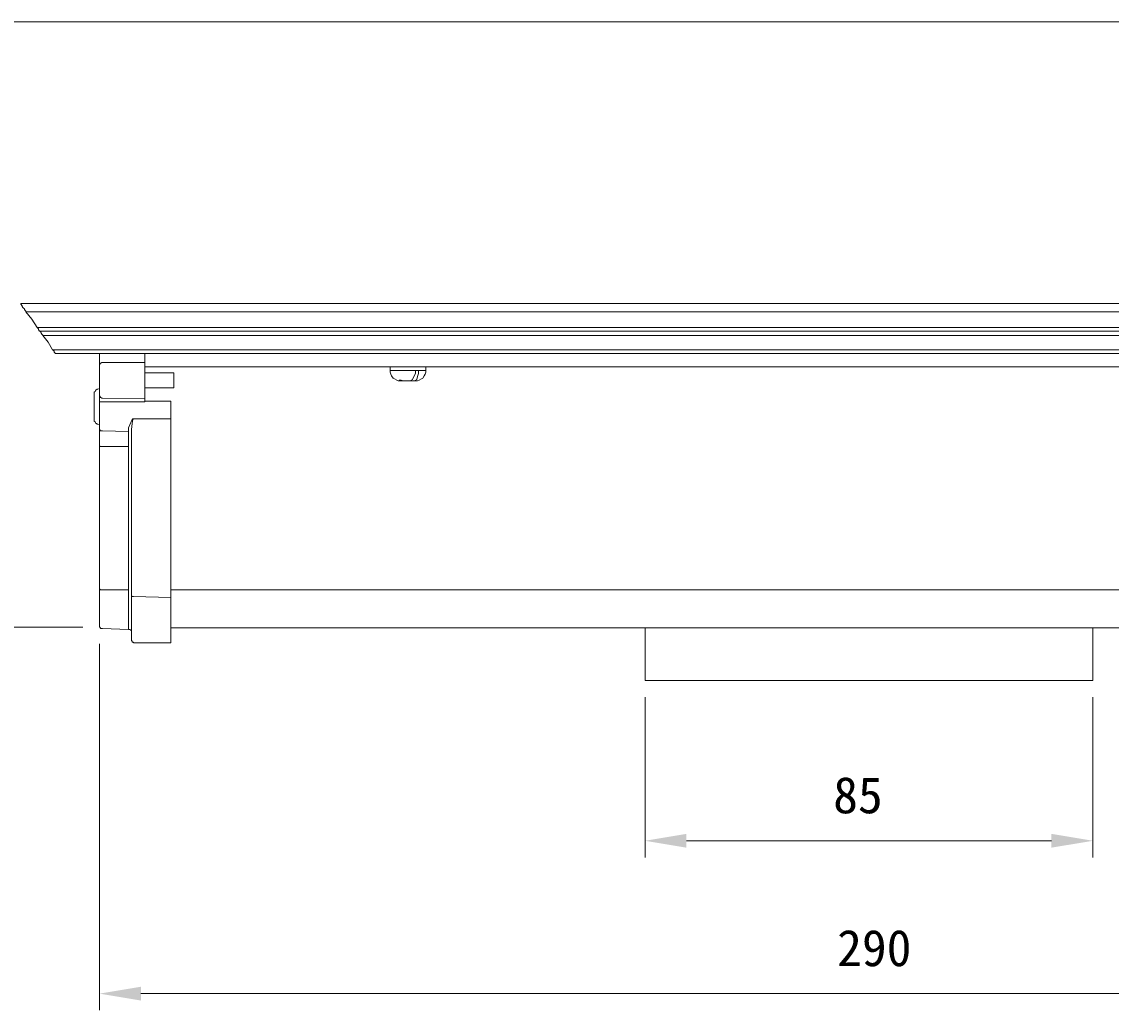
# Model space of a CAD drawing. Units: millimetres on the paper. Extents: x -142 to 142, y -95 to 95.
# Drawn here: x -39 to 26.8, y -19.1 to 40.6 of the extents above; entities that cross this region are included whole.
import ezdxf
from ezdxf.enums import TextEntityAlignment as Align

# ---------------------------------------------------------------- set-up
doc = ezdxf.new("R2010")
doc.units = ezdxf.units.MM
doc.layers.add('0-0_0', color=7, linetype='Continuous')
doc.layers.add('0-4_AM_5', color=7, linetype='Continuous', lineweight=18)
doc.layers.add('0-6_レイヤー_1', color=7, linetype='Continuous', lineweight=18)
doc.styles.add('ＭＳ ゴシック', font='')
doc.styles.get('ＭＳ ゴシック').set_extended_font_data('MS Gothic')

# ---------------------------------------------------------------- blocks, each defined once
blk = doc.blocks.new('U41')
at = {"layer": '0-4_AM_5', "style": 'ＭＳ ゴシック'}
blk.add_text('290', height=2.199, dxfattribs=at).set_placement((241.602, 138.99), align=Align.BOTTOM_LEFT)
blk = doc.blocks.new('U43')
at = {"layer": '0-4_AM_5', "style": 'ＭＳ ゴシック'}
blk.add_text('85', height=2.199, dxfattribs=at).set_placement((241.362, 148.221), align=Align.BOTTOM_LEFT)

msp = doc.modelspace()

# ---------------------------------------------------------------- linework, layer by layer
at = {"layer": '0-4_AM_5', "color": 3}
for p, q in [((-35.342, 4.008), (-57.017, 4.008)), ((-34.342, 3.008), (-34.342, -19.124)), ((-1.378, -0.222), (-1.378, -9.893)), ((25.672, -0.222), (25.672, -9.893)), ((23.172, -8.893), (1.122, -8.893)), ((56.747, -18.124), (-31.842, -18.124))]:
    msp.add_line(p, q, dxfattribs=at)
at = {"layer": '0-4_AM_5'}
for points in [[(1.122, -8.476), (1.122, -9.309), (-1.378, -8.893)], [(23.172, -8.476), (23.172, -9.309), (25.672, -8.893)], [(-31.842, -17.708), (-31.842, -18.541), (-34.342, -18.124)]]:
    msp.add_solid(points, dxfattribs=at)
at = {"layer": '0-6_レイヤー_1'}
for p, q in [((66.701, 23.048), (-38.788, 23.048)), ((66.701, 21.611), (-37.755, 21.611)), ((-36.992, 20.533), (66.701, 20.533)), ((-31.603, 20.533), (-31.603, 20.174)), ((-31.603, 19.995), (-34.162, 19.995)), ((-31.603, 19.905), (-31.603, 20.04)), ((54.307, 19.725), (-31.603, 19.725)), ((-29.852, 19.366), (-31.603, 19.366)), ((-16.783, 19.725), (-16.783, 19.5)), ((-14.628, 19.5), (-14.628, 19.725)), ((-31.603, 18.468), (-29.852, 18.468)), ((-16.244, 18.917), (-16.155, 18.872)), ((-16.109, 18.917), (-16.244, 18.917)), ((-16.155, 18.872), (-15.974, 18.872)), ((-15.616, 18.872), (-15.481, 18.872)), ((-15.346, 18.872), (-15.481, 18.872)), ((-31.603, 17.795), (-34.162, 17.839)), ((-31.603, 17.615), (-34.162, 17.615)), ((-30.031, 17.659), (-31.603, 17.659)), ((-30.031, 16.581), (-32.277, 16.581)), ((-30.031, 16.627), (-30.031, 16.581)), ((-34.162, 6.252), (-32.591, 6.252)), ((54.307, 6.252), (-30.031, 6.252)), ((-30.031, 5.802), (-32.277, 5.849)), ((54.307, 3.961), (-30.031, 3.961)), ((-34.162, 3.917), (-32.591, 3.872)), ((-30.031, 3.064), (-32.277, 3.064))]:
    msp.add_line(p, q, dxfattribs=at)
for points in [[(66.701, 40.563), (-51.048, 40.563), (-51.003, 40.518), (-50.913, 40.383), (-50.779, 40.204), (-50.599, 39.934), (-50.329, 39.574), (-50.015, 39.126), (-49.656, 38.631), (-49.296, 38.047), (-48.848, 37.419), (-48.354, 36.745)], [(66.701, 23.542), (-39.102, 23.542), (-39.102, 23.498), (-39.057, 23.498), (-39.057, 23.452), (-39.013, 23.408), (-39.013, 23.363), (-38.968, 23.318)], [(-38.968, 23.318), (-38.923, 23.273), (-38.878, 23.228), (-38.878, 23.183), (-38.833, 23.138), (-38.788, 23.094), (-38.788, 23.048)], [(-38.788, 23.048), (-38.429, 22.6), (-38.114, 22.105)], [(66.701, 22.105), (-38.114, 22.105), (-38.069, 22.061), (-38.025, 22.016), (-38.025, 21.971), (-37.98, 21.926), (-37.98, 21.881)], [(66.701, 21.881), (-37.98, 21.881), (-37.935, 21.881)], [(-37.935, 21.881), (-37.89, 21.836), (-37.89, 21.791), (-37.845, 21.746), (-37.845, 21.701), (-37.8, 21.701), (-37.8, 21.656), (-37.755, 21.656), (-37.755, 21.611)], [(-37.755, 21.611), (-37.441, 21.207), (-37.172, 20.758)], [(66.701, 20.758), (-37.172, 20.758), (-37.127, 20.713), (-37.081, 20.668), (-37.081, 20.623), (-37.037, 20.578), (-36.992, 20.533)], [(-34.342, 19.815), (-34.342, 19.86), (-34.342, 19.905), (-34.342, 19.949), (-34.342, 20.084), (-34.342, 20.174), (-34.342, 20.354), (-34.342, 20.489), (-34.342, 20.533)], [(-34.342, 19.815), (-34.342, 19.86), (-34.297, 19.905), (-34.297, 19.949), (-34.253, 19.949), (-34.207, 19.995), (-34.162, 19.995)], [(-34.342, 17.974), (-34.342, 18.064), (-34.342, 18.199), (-34.342, 18.468), (-34.342, 18.737), (-34.342, 19.051), (-34.342, 19.366), (-34.342, 19.635), (-34.342, 19.771), (-34.342, 19.815)], [(-31.603, 20.04), (-31.603, 20.084), (-31.603, 20.129), (-31.603, 20.174)], [(-31.603, 19.725), (-31.603, 19.771), (-31.603, 19.815), (-31.603, 19.86), (-31.603, 19.905)], [(-31.603, 19.725), (-31.603, 19.546), (-31.603, 19.276), (-31.603, 18.917), (-31.603, 18.558), (-31.603, 18.288), (-31.603, 18.019), (-31.603, 17.884), (-31.603, 17.795)], [(-29.852, 19.366), (-29.852, 19.322), (-29.852, 19.231), (-29.852, 19.097), (-29.852, 18.917), (-29.852, 18.737), (-29.852, 18.602), (-29.852, 18.512), (-29.852, 18.468)], [(-16.783, 19.5), (-16.783, 19.411), (-16.738, 19.276), (-16.693, 19.186), (-16.603, 19.051), (-16.514, 19.007), (-16.379, 18.917), (-16.289, 18.872), (-16.155, 18.872)], [(-16.783, 19.5), (-16.693, 19.5), (-16.514, 19.5), (-16.244, 19.5), (-15.93, 19.5), (-15.57, 19.5), (-15.257, 19.5)], [(-15.257, 19.5), (-15.257, 19.322), (-15.346, 19.142), (-15.436, 18.962), (-15.57, 18.872), (-15.616, 18.872)], [(-15.257, 19.5), (-15.211, 19.5), (-15.166, 19.5), (-15.122, 19.5), (-15.076, 19.5), (-15.076, 19.322), (-15.122, 19.142), (-15.166, 18.962), (-15.301, 18.872), (-15.346, 18.872), (-15.301, 18.872), (-15.257, 18.872)], [(-15.257, 18.872), (-15.122, 18.872), (-15.031, 18.917), (-14.897, 19.007), (-14.808, 19.051), (-14.717, 19.186), (-14.672, 19.276), (-14.628, 19.411), (-14.628, 19.5)], [(-15.076, 19.5), (-14.808, 19.5), (-14.672, 19.5), (-14.628, 19.5)], [(-16.109, 18.917), (-15.974, 18.872), (-15.93, 18.872), (-15.885, 18.872), (-15.84, 18.872), (-15.795, 18.872), (-15.751, 18.872), (-15.705, 18.872), (-15.661, 18.872), (-15.616, 18.872)], [(-34.342, 18.424), (-34.432, 18.378), (-34.477, 18.378), (-34.522, 18.333), (-34.567, 18.333), (-34.611, 18.243), (-34.656, 18.199), (-34.656, 18.153), (-34.656, 18.108)], [(-34.656, 16.537), (-34.656, 16.581), (-34.656, 16.672), (-34.656, 16.806), (-34.656, 17.076), (-34.656, 17.345), (-34.656, 17.615), (-34.656, 17.839), (-34.656, 18.019), (-34.656, 18.064), (-34.656, 18.108)], [(-34.342, 18.424), (-34.342, 18.378), (-34.342, 18.288), (-34.342, 18.064), (-34.342, 17.795), (-34.342, 17.48), (-34.342, 17.121), (-34.342, 16.806), (-34.342, 16.537), (-34.342, 16.357), (-34.342, 16.267), (-34.342, 16.223)], [(-34.342, 17.974), (-34.297, 17.929), (-34.297, 17.884), (-34.253, 17.884), (-34.207, 17.839), (-34.162, 17.839)], [(-34.162, 17.615), (-34.207, 17.615), (-34.253, 17.615), (-34.297, 17.615), (-34.342, 17.615), (-34.342, 17.57), (-34.342, 17.659), (-34.342, 17.75), (-34.342, 17.795), (-34.342, 17.884), (-34.342, 17.929), (-34.342, 17.974)], [(-31.603, 17.795), (-31.603, 17.75), (-31.603, 17.704), (-31.603, 17.659), (-31.603, 17.615)], [(-34.162, 15.863), (-34.207, 15.863), (-34.253, 15.863), (-34.297, 15.863), (-34.297, 15.907), (-34.342, 15.953), (-34.342, 16.132), (-34.342, 16.312), (-34.342, 16.492), (-34.342, 16.717), (-34.342, 16.896), (-34.342, 17.121), (-34.342, 17.345), (-34.342, 17.57)], [(-30.031, 17.659), (-30.031, 17.525), (-30.031, 17.39), (-30.031, 17.255), (-30.031, 17.121), (-30.031, 16.986), (-30.031, 16.852), (-30.031, 16.761), (-30.031, 16.627)], [(-34.656, 16.537), (-34.656, 16.492), (-34.656, 16.447), (-34.611, 16.402), (-34.567, 16.312), (-34.522, 16.312), (-34.477, 16.267), (-34.432, 16.267), (-34.342, 16.223)], [(-34.162, 15.863), (-32.591, 15.818), (-32.591, 15.863), (-32.591, 15.907), (-32.591, 15.953), (-32.591, 15.998), (-32.591, 16.043), (-32.456, 16.357), (-32.366, 16.537), (-32.322, 16.581), (-32.277, 16.581)], [(-32.277, 16.581), (-32.322, 16.537), (-32.366, 16.312), (-32.411, 15.953), (-32.411, 15.907)], [(-30.031, 16.581), (-30.031, 15.145), (-30.031, 13.753), (-30.031, 12.361), (-30.031, 11.013), (-30.031, 9.666), (-30.031, 8.364), (-30.031, 7.061), (-30.031, 5.802)], [(-32.591, 14.92), (-34.162, 14.92), (-34.207, 14.92), (-34.253, 14.92), (-34.297, 14.92), (-34.342, 14.965), (-34.342, 15.1), (-34.342, 15.234), (-34.342, 15.369), (-34.342, 15.504), (-34.342, 15.638), (-34.342, 15.729), (-34.342, 15.863), (-34.342, 15.953)], [(-32.591, 14.92), (-32.591, 15.056), (-32.591, 15.19), (-32.591, 15.28), (-32.591, 15.414), (-32.591, 15.549), (-32.591, 15.638), (-32.591, 15.729), (-32.591, 15.818)], [(-32.411, 5.894), (-32.411, 7.061), (-32.411, 8.273), (-32.411, 9.486), (-32.411, 10.743), (-32.411, 12.001), (-32.411, 13.259), (-32.411, 14.561), (-32.411, 15.907)], [(-34.162, 6.252), (-34.207, 6.252), (-34.253, 6.252), (-34.297, 6.252), (-34.297, 6.298), (-34.342, 6.298), (-34.342, 6.342), (-34.342, 7.33), (-34.342, 8.364), (-34.342, 9.442), (-34.342, 10.474), (-34.342, 11.596), (-34.342, 12.72), (-34.342, 13.797), (-34.342, 14.965)], [(-32.591, 6.252), (-32.591, 7.241), (-32.591, 8.273), (-32.591, 9.351), (-32.591, 10.429), (-32.591, 11.552), (-32.591, 12.63), (-32.591, 13.797), (-32.591, 14.92)], [(-34.162, 3.917), (-34.207, 3.917), (-34.253, 3.917), (-34.297, 3.961), (-34.297, 4.008), (-34.342, 4.008), (-34.342, 4.052), (-34.342, 4.097), (-34.342, 4.232), (-34.342, 4.412), (-34.342, 4.68), (-34.342, 4.995), (-34.342, 5.399), (-34.342, 5.849), (-34.342, 6.342)], [(-32.591, 3.872), (-32.591, 3.917), (-32.591, 4.052), (-32.591, 4.232), (-32.591, 4.502), (-32.591, 4.86), (-32.591, 5.264), (-32.591, 5.714), (-32.591, 6.252)], [(-32.277, 5.849), (-32.322, 5.849), (-32.366, 5.849), (-32.411, 5.894)], [(-32.277, 3.064), (-32.277, 3.109), (-32.322, 3.109), (-32.366, 3.109), (-32.366, 3.154), (-32.411, 3.199), (-32.411, 3.244), (-32.411, 3.289), (-32.411, 3.424), (-32.411, 3.648), (-32.411, 3.961), (-32.411, 4.322), (-32.411, 4.816), (-32.411, 5.309), (-32.411, 5.894)], [(-30.031, 5.802), (-30.031, 5.22), (-30.031, 4.68), (-30.031, 4.186), (-30.031, 3.782), (-30.031, 3.469), (-30.031, 3.244), (-30.031, 3.109), (-30.031, 3.064)], [(-32.411, 3.737), (-32.411, 3.782), (-32.456, 3.828), (-32.501, 3.872), (-32.546, 3.872), (-32.591, 3.872)]]:
    msp.add_lwpolyline(points, dxfattribs=at)
msp.add_lwpolyline([(25.672, 0.778), (-1.378, 0.778), (-1.378, 3.961), (25.672, 3.961)], close=True, dxfattribs=at)

# ---------------------------------------------------------------- block references
at = {"layer": '0-0_0'}
for name in ['U43', 'U41']:
    msp.add_blockref(name, (-231.377, -156.114), dxfattribs=at)

doc.saveas('drawing.dxf')
